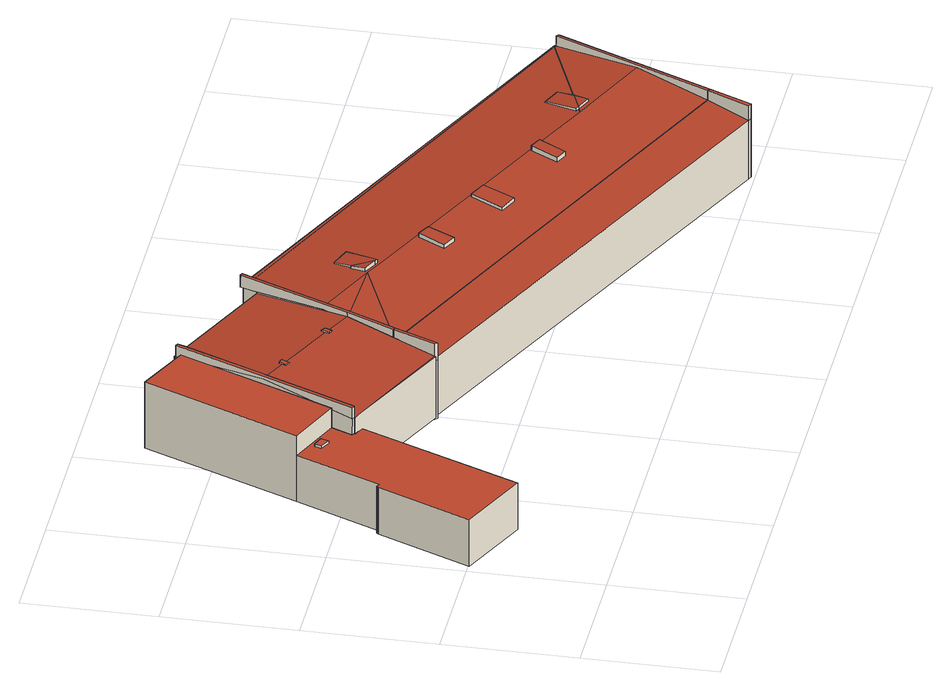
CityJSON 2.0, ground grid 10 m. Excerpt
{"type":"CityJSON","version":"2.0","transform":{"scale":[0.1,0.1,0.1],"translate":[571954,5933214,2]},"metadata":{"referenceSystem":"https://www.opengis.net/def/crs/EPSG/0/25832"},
"CityObjects":{
"building1":{"type":"Building","attributes":{"Grundfläche 2D":"141.902802","Grundhöhe NN":"2.318"},"children":["building1-1"],"geometry":[{"type":"Solid","lod":"3","boundaries":[[[[0,1,2,3,4,5,6,7,8,9,10]],[[11,12,13,14]],[[0,10,15,16]],[[2,1,17,18]],[[1,0,16,17]],[[3,2,18,19]],[[5,4,20,21]],[[6,5,21,22]],[[7,6,22,23]],[[8,7,23,24]],[[9,8,24,25]],[[10,9,25,15]],[[13,3,19,26,14]],[[11,14,26,27]],[[11,27,20,4,12]],[[12,4,3,13]],[[26,19,18,17,16,15,25,24,23,22,21,20,27]]]],"semantics":{"surfaces":[{"type":"RoofSurface"},{"type":"WallSurface"},{"type":"GroundSurface"}],"values":[[0,0,1,1,1,1,1,1,1,1,1,1,1,1,1,1,2]]}}]},
"building1-1":{"type":"BuildingInstallation","parents":["building1"],"geometry":[{"type":"MultiSurface","lod":"3","boundaries":[[[28,29,30,31]],[[30,29,32,33]],[[33,34,31,30]],[[34,35,28,31]],[[29,28,35,32]]],"semantics":{"surfaces":[{"type":"RoofSurface"},{"type":"WallSurface"}],"values":[0,1,1,1,1]}}]},
"building2":{"type":"Building","attributes":{"Grundfläche 2D":"155.070232","Grundhöhe NN":"2.378"},"children":["building2-1","building2-2","building2-3"],"geometry":[{"type":"Solid","lod":"3","boundaries":[[[[36,37,38,39,40,41,42,43]],[[44,45,46]],[[47,46,45,41,40,39,38,37,48,49]],[[48,37,36,50,51]],[[49,48,51,52]],[[47,49,52,53]],[[44,46,47,53,54]],[[45,44,54,55]],[[42,41,45,55,56]],[[43,42,56,57]],[[36,43,57,50]],[[50,57,56,55,54,53,52,51]]]],"semantics":{"surfaces":[{"type":"RoofSurface"},{"type":"WallSurface"},{"type":"GroundSurface"}],"values":[[0,0,0,1,1,1,1,1,1,1,1,2]]}}]},
"building2-1":{"type":"BuildingInstallation","parents":["building2"],"geometry":[{"type":"MultiSurface","lod":"3","boundaries":[[[58,59,60,61,62,63,64]],[[36,37,48,62,61]],[[48,49,65,64,63,62]],[[58,64,65,38]],[[66,60,59,58,38,67]],[[66,36,61,60]]],"semantics":{"surfaces":[{"type":"RoofSurface"},{"type":"WallSurface"}],"values":[0,1,1,1,1,1]}}]},
"building2-2":{"type":"BuildingInstallation","parents":["building2"],"geometry":[{"type":"MultiSurface","lod":"3","boundaries":[[[68,69,70,71,72]],[[73,40,74,70,69]],[[71,70,74,75]],[[68,72,71,75,76,77]],[[69,68,77,73]]],"semantics":{"surfaces":[{"type":"RoofSurface"},{"type":"WallSurface"}],"values":[0,1,1,1,1]}}]},
"building2-3":{"type":"BuildingInstallation","parents":["building2"],"geometry":[{"type":"MultiSurface","lod":"3","boundaries":[[[78,79,80,81]],[[82,83,79,78]],[[84,80,79,83,39]],[[84,85,81,80]],[[82,78,81,85,86]]],"semantics":{"surfaces":[{"type":"RoofSurface"},{"type":"WallSurface"}],"values":[0,1,1,1,1]}}]},
"building3":{"type":"Building","attributes":{"Grundfläche 2D":"133.554953","Grundhöhe NN":"2.205"},"children":["building3-1","building3-2"],"geometry":[{"type":"Solid","lod":"3","boundaries":[[[[87,88,89,90,91,92,93,94]],[[95,93,92]],[[96,93,95]],[[88,87,97,98]],[[99,92,91,90,89,88,98,100]],[[95,92,99,101]],[[96,95,101,102]],[[93,96,102,103]],[[87,94,104,97]],[[94,93,103,104]],[[104,103,102,101,99,100,98,97]]]],"semantics":{"surfaces":[{"type":"RoofSurface"},{"type":"WallSurface"},{"type":"GroundSurface"}],"values":[[0,0,0,1,1,1,1,1,1,1,2]]}}]},
"building3-1":{"type":"BuildingInstallation","parents":["building3"],"geometry":[{"type":"MultiSurface","lod":"3","boundaries":[[[105,106,107,108]],[[106,105,87,88]],[[107,106,88,89]],[[108,107,89,94]],[[105,108,94,87]]],"semantics":{"surfaces":[{"type":"RoofSurface"},{"type":"WallSurface"}],"values":[0,1,1,1,1]}}]},
"building3-2":{"type":"BuildingInstallation","parents":["building3"],"geometry":[{"type":"MultiSurface","lod":"3","boundaries":[[[109,110,111,112]],[[96,93,91,110,109]],[[111,110,91,92]],[[92,95,112,111]],[[109,112,95,96]]],"semantics":{"surfaces":[{"type":"RoofSurface"},{"type":"WallSurface"}],"values":[0,1,1,1,1]}}]},
"building4":{"type":"Building","attributes":{"Grundfläche 2D":"507.652517","Grundhöhe NN":"2.333"},"children":["building4-1","building4-2","building4-3","building4-4","building4-5","building4-6","building4-7"],"geometry":[{"type":"Solid","lod":"3","boundaries":[[[[113,92,91,114]],[[88,115,116,117,118,119,120,121,91,90,89]],[[91,121,114]],[[122,123,124,125,126,127,128,129,121,120,119,118,117,116,130,131],[132,133,132,118]],[[132,118,132,133]],[[113,114,121,129,128]],[[114,121,114,113]],[[113,128,127,134,135]],[[135,92,113]],[[90,91,92,135,136]],[[137,90,136,138]],[[115,137,138,139]],[[130,116,115,139,140]],[[141,130,140,142]],[[143,123,141,142]],[[133,123,143,144]],[[145,146,147,133,144,148]],[[149,145,148,150]],[[127,149,150,134]],[[138,136,135,134,150,148,144,143,142,140,139]],[[88,89,90,137,115]],[[131,130,141,122]],[[141,123,133,147,124,123,122]],[[146,145,149,127,126,125,124,147]]]],"semantics":{"surfaces":[{"type":"RoofSurface"},{"type":"WallSurface"},{"type":"GroundSurface"}],"values":[[0,0,0,0,0,0,0,1,1,1,1,1,1,1,1,1,1,1,1,2,0,0,0,0]]}}]},
"building4-1":{"type":"BuildingInstallation","parents":["building4"],"geometry":[{"type":"MultiSurface","lod":"3","boundaries":[[[106,151,152,153,107]],[[89,107,153,122,117]],[[89,88,106,107]],[[88,115,116,130,131,152,151,106]],[[131,122,153,152]]],"semantics":{"surfaces":[{"type":"RoofSurface"},{"type":"WallSurface"}],"values":[0,1,1,1,1]}}]},
"building4-2":{"type":"BuildingInstallation","parents":["building4"],"geometry":[{"type":"MultiSurface","lod":"3","boundaries":[[[154,155,156]],[[157,158,159,156,160]],[[154,156,159]],[[161,162,160,156]],[[157,160,162,163]],[[158,157,163,164]],[[158,164,165,159]],[[166,167,155,154,159]],[[166,159,165]],[[155,167,161,156]]],"semantics":{"surfaces":[{"type":"RoofSurface"},{"type":"WallSurface"}],"values":[0,0,0,1,1,1,1,1,1,1]}}]},
"building4-3":{"type":"BuildingInstallation","parents":["building4"],"geometry":[{"type":"MultiSurface","lod":"3","boundaries":[[[168,169,170]],[[168,170,171,172,173]],[[171,170,169,174,175]],[[175,176,172,171]],[[176,177,173,172]],[[177,132,168,173]],[[169,168,132,174]]],"semantics":{"surfaces":[{"type":"RoofSurface"},{"type":"WallSurface"}],"values":[0,0,1,1,1,1,1]}}]},
"building4-4":{"type":"BuildingInstallation","parents":["building4"],"geometry":[{"type":"MultiSurface","lod":"3","boundaries":[[[178,179,180,181]],[[181,180,182,183]],[[183,184,178,181]],[[179,178,184,185]],[[180,179,185,182]]],"semantics":{"surfaces":[{"type":"RoofSurface"},{"type":"WallSurface"}],"values":[0,1,1,1,1]}}]},
"building4-5":{"type":"BuildingInstallation","parents":["building4"],"geometry":[{"type":"MultiSurface","lod":"3","boundaries":[[[186,187,188,189,190]],[[188,187,191,192]],[[189,188,192,193]],[[193,194,190,189]],[[187,186,190,194,191]]],"semantics":{"surfaces":[{"type":"RoofSurface"},{"type":"WallSurface"}],"values":[0,1,1,1,1]}}]},
"building4-6":{"type":"BuildingInstallation","parents":["building4"],"geometry":[{"type":"MultiSurface","lod":"3","boundaries":[[[111,110,195,196,197,198]],[[111,198,113,92]],[[92,91,110,111]],[[91,114,195,110]],[[114,129,125,196,195]],[[125,126,197,196]],[[126,127,128,113,198,197]]],"semantics":{"surfaces":[{"type":"RoofSurface"},{"type":"WallSurface"}],"values":[0,1,1,1,1,1,1]}}]},
"building4-7":{"type":"BuildingInstallation","parents":["building4"],"geometry":[{"type":"MultiSurface","lod":"3","boundaries":[[[199,200,201,202]],[[203,204,202,201]],[[204,205,199,202]],[[205,206,200,199]],[[206,203,201,200]]],"semantics":{"surfaces":[{"type":"RoofSurface"},{"type":"WallSurface"}],"values":[0,1,1,1,1]}}]}
},
"vertices":[
[105,199,41],[105,200,41],[103,201,41],[110,217,41],[69,234,41],[41,170,41],[38,171,41],[37,170,41],[6,99,41],[61,75,41],[113,196,41],[120,352,57],[69,234,57],[110,217,57],[161,334,57],[113,196,3],[105,199,3],[105,200,3],[103,201,3],[110,217,3],[69,234,3],[41,170,3],[38,171,3],[37,170,3],[6,99,3],[61,75,3],[161,334,3],[120,352,3],
[89,215,43],[91,221,43],[83,224,43],[81,219,43],[91,221,41],[83,224,41],[81,219,41],[89,215,41],
[163,338,54],[133,270,61],[136,269,61],[158,259,61],[206,238,61],[227,228,61],[257,298,54],[163,339,54],[196,159,54],[197,160,54],[113,196,54],[105,199,54],[103,201,54],[105,200,54],[163,338,4],[103,201,4],[105,200,4],[105,199,4],[196,159,4],[197,160,4],[257,298,4],[163,339,4],
[136,269,63],[164,333,63],[165,337,63],[163,338,63],[103,201,63],[105,200,63],[106,200,63],[106,200,54],[165,337,54],[164,333,55],
[202,236,62],[205,235,62],[207,240,62],[204,242,62],[203,239,62],[205,235,61],[207,240,61],[204,242,61],[203,239,61],[202,236,61],
[154,258,62],[157,256,62],[160,262,62],[156,263,62],[154,258,61],[157,256,61],[160,262,61],[156,263,61],[155,260,61],
[559,3,50],[573,35,54],[571,36,54],[570,37,54],[213,191,54],[211,192,54],[200,161,50],[556,4,50],[197,160,50],[199,158,50],[559,3,2],[573,35,2],[211,192,2],[213,191,2],[197,160,2],[199,158,2],[200,161,2],[556,4,2],
[559,3,62],[573,35,62],[571,36,62],[556,4,62],
[199,158,64],[213,191,64],[211,192,64],[197,160,64],
[227,228,58],[230,228,58],[583,56,56],[598,90,60],[595,91,60],[529,119,60],[418,168,60],[302,219,60],[289,225,60],[623,154,54],[623,155,54],[266,311,54],[265,310,54],[263,311,54],[257,298,55],[235,248,60],[238,247,60],[625,152,54],[625,153,54],[533,121,60],[622,155,54],[257,298,3],[211,192,3],[570,37,3],[580,58,56],[580,58,3],[583,56,3],[625,152,3],[622,154,54],[622,154,3],[623,155,3],[622,155,3],[263,309,54],[266,307,54],[267,307,54],[263,309,3],[258,298,55],[258,298,3],
[625,152,62],[625,153,62],[623,154,62],
[294,238,61],[290,227,63],[301,222,63],[314,245,60],[300,251,59],[295,238,61],[303,221,63],[301,222,60],[303,221,60],[314,245,58],[300,251,58],[295,238,59],[294,238,59],[290,227,60],
[533,121,62],[544,116,62],[549,127,61],[554,140,59],[540,146,59],[530,122,62],[544,116,60],[554,140,58],[540,146,58],[530,122,60],
[345,174,61],[353,194,63],[343,199,63],[334,179,61],[343,199,60],[334,179,58],[345,174,58],[353,194,60],
[473,121,62],[481,139,64],[472,143,64],[463,123,62],[472,119,62],[481,139,60],[472,143,60],[463,123,58],[472,119,58],
[230,228,64],[265,310,64],[263,311,64],[227,228,64],
[417,167,62],[403,173,62],[393,149,60],[407,143,60],[393,149,57],[407,143,57],[417,167,60],[403,173,60]
]}
